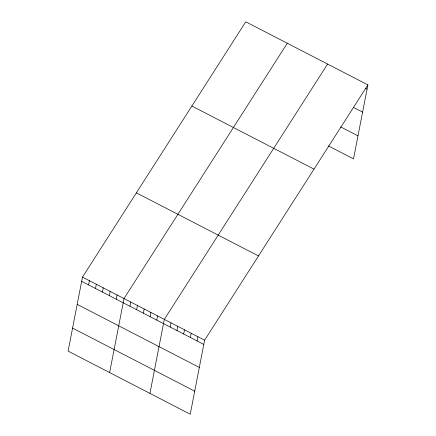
<?xml version="1.0" encoding="UTF-8"?>
<svg xmlns="http://www.w3.org/2000/svg" width="436" height="436" viewBox="0 0 436 436"><rect width="100%" height="100%" fill="white"/><g stroke="black" fill="none" stroke-linecap="round" stroke-linejoin="round"><path stroke-width="0.65" d="M82.486 277.111L68.103 351.122L190.238 414.2L204.62 340.194L367.897 84.878L245.762 21.8L82.486 277.111L204.62 340.194M88.59 284.915L89.407 280.686M95.506 288.49L96.329 284.261M102.427 292.065L103.25 287.836M109.349 295.641L110.172 291.412M116.27 299.21L117.093 294.987M109.627 372.567L124.015 298.562L287.291 43.246M129.912 306.257L130.729 302.028M136.626 309.729L137.449 305.5M143.346 313.195L144.163 308.966M150.06 316.667L150.883 312.438M156.78 320.133L157.603 315.909M149.935 393.381L164.318 319.375L327.594 64.065M170.214 327.071L171.037 322.847M176.929 330.543L177.752 326.313M183.649 334.014L184.472 329.785M190.369 337.48L191.186 333.257M197.083 340.952L197.906 336.723M367.897 84.878L353.514 158.889L328.319 145.875M365.395 88.241L367.074 89.108M353.645 107.507L362.599 112.134M340.636 126.898L357.989 135.858M191.884 106.052L314.018 169.135M136.37 192.859L258.504 255.937M81.668 281.34L203.803 344.418M77.188 304.366L199.323 367.45M72.578 328.09L194.712 391.174"/></g></svg>
